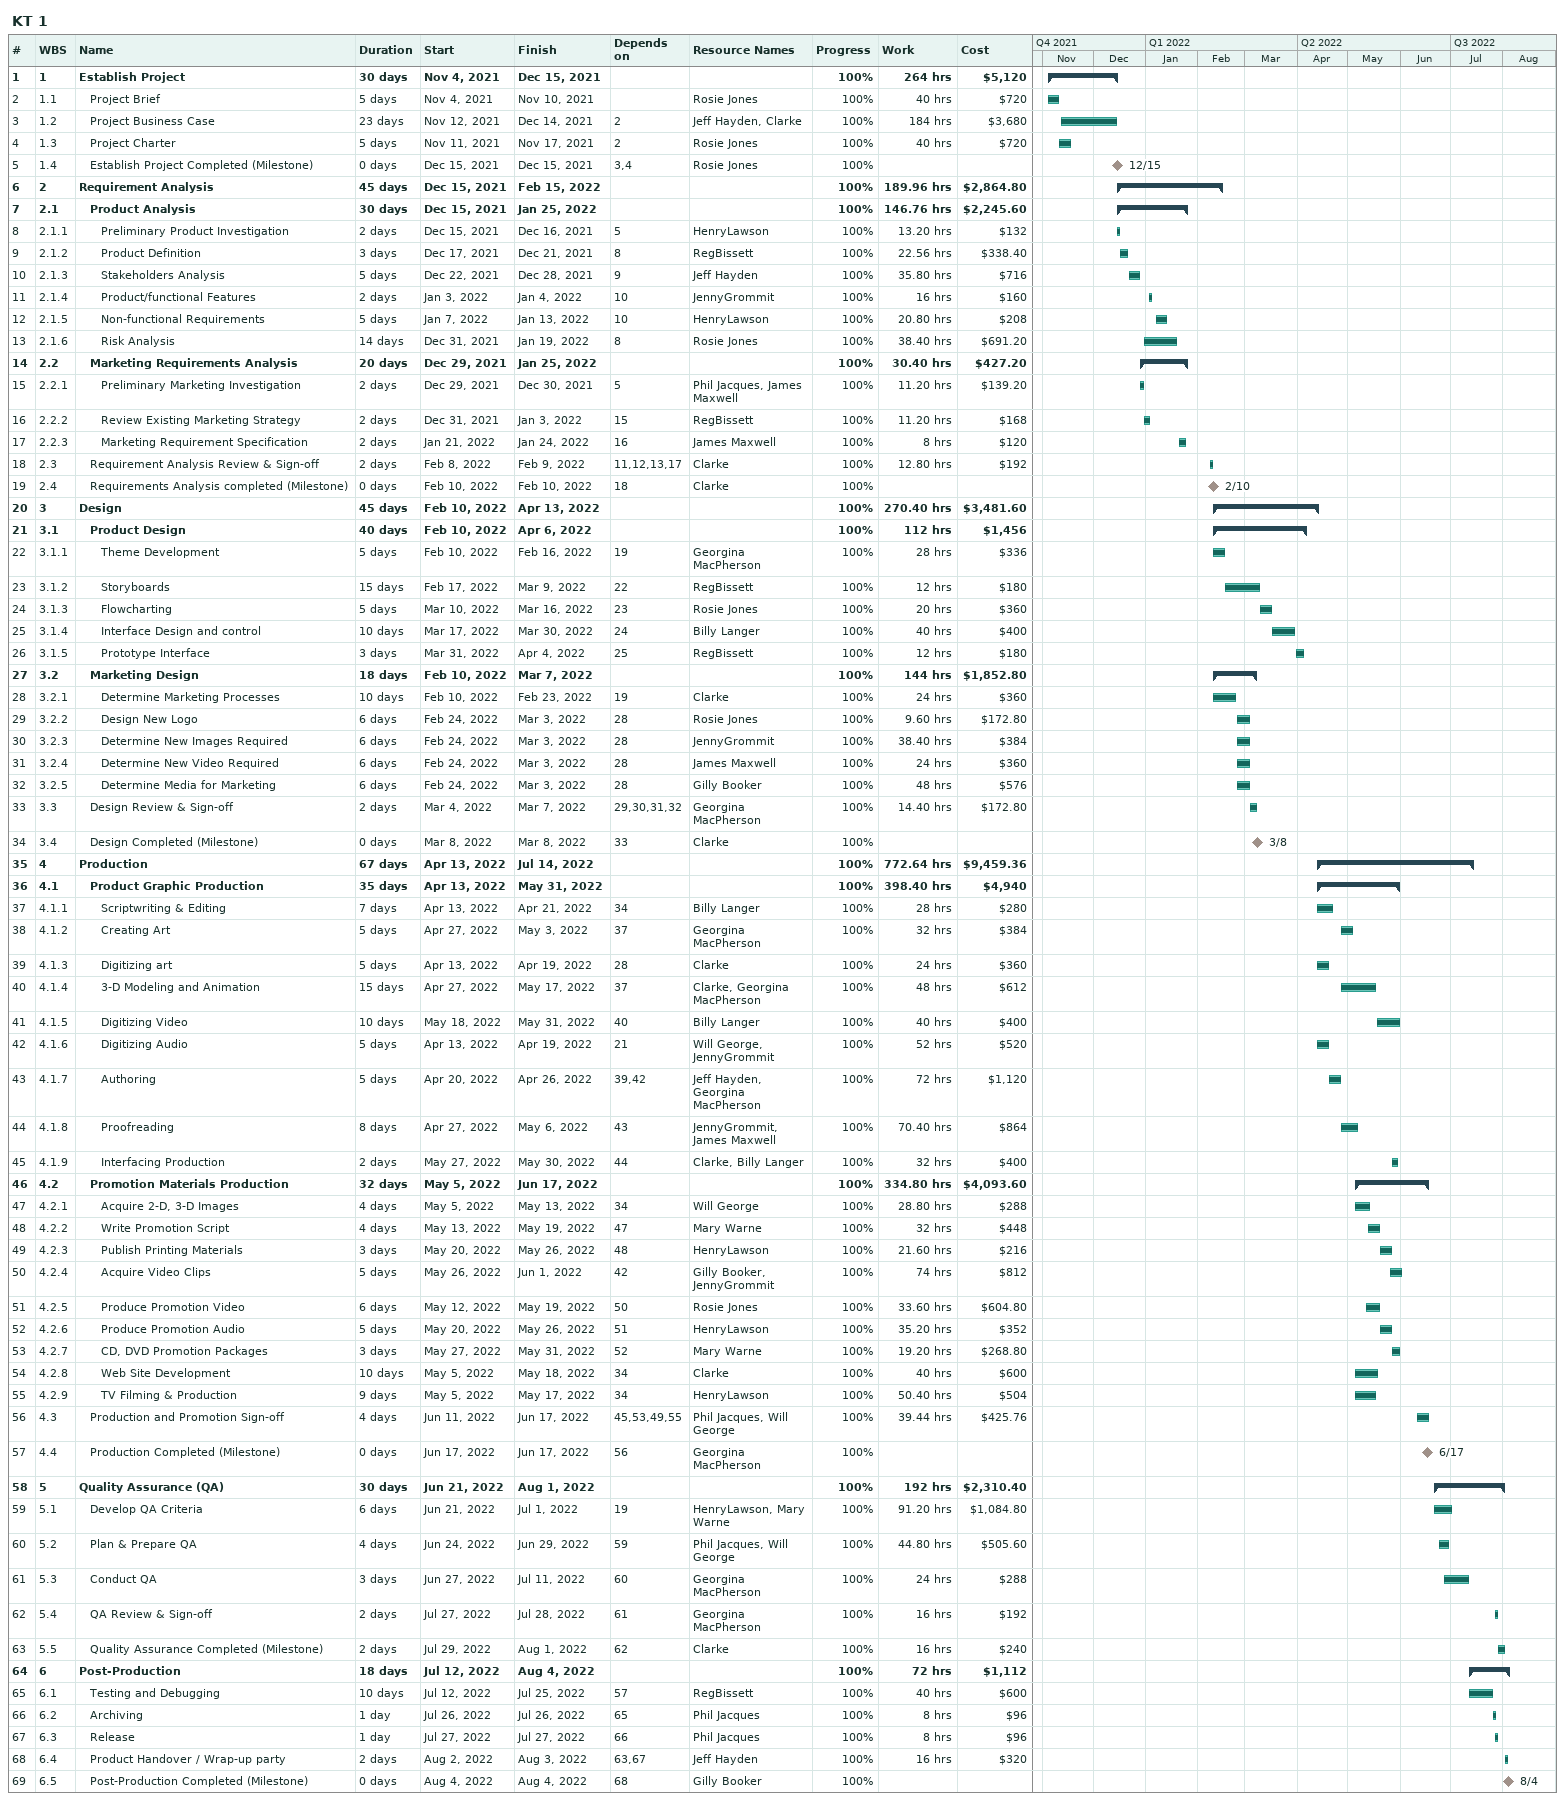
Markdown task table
KT 1

| ID | WBS | Task | Duration | Start | Finish | Predecessors | Resources | % complete | Work (h) | Cost ($) |
|---|---|---|---|---|---|---|---|---|---|---|
| 1 | 1 | **Establish Project** | 30d | 2021-11-04 | 2021-12-15 |  |  | 100 | 264 | 5120 |
| 2 | 1.1 | Project Brief | 5d | 2021-11-04 | 2021-11-10 |  | Rosie Jones | 100 | 40 | 720 |
| 3 | 1.2 | Project Business Case | 23d | 2021-11-12 | 2021-12-14 | 2 | Jeff Hayden, Clarke | 100 | 184 | 3680 |
| 4 | 1.3 | Project Charter | 5d | 2021-11-11 | 2021-11-17 | 2 | Rosie Jones | 100 | 40 | 720 |
| 5 | 1.4 | Establish Project Completed (Milestone) | 0d | 2021-12-15 | 2021-12-15 | 3, 4 | Rosie Jones | 100 |  |  |
| 6 | 2 | **Requirement Analysis** | 45d | 2021-12-15 | 2022-02-15 |  |  | 100 | 189.96 | 2864.80 |
| 7 | 2.1 | **Product Analysis** | 30d | 2021-12-15 | 2022-01-25 |  |  | 100 | 146.76 | 2245.60 |
| 8 | 2.1.1 | Preliminary Product Investigation | 2d | 2021-12-15 | 2021-12-16 | 5 | HenryLawson | 100 | 13.20 | 132 |
| 9 | 2.1.2 | Product Definition | 3d | 2021-12-17 | 2021-12-21 | 8 | RegBissett | 100 | 22.56 | 338.40 |
| 10 | 2.1.3 | Stakeholders Analysis | 5d | 2021-12-22 | 2021-12-28 | 9 | Jeff Hayden | 100 | 35.80 | 716 |
| 11 | 2.1.4 | Product/functional Features | 2d | 2022-01-03 | 2022-01-04 | 10 | JennyGrommit | 100 | 16 | 160 |
| 12 | 2.1.5 | Non-functional Requirements | 5d | 2022-01-07 | 2022-01-13 | 10 | HenryLawson | 100 | 20.80 | 208 |
| 13 | 2.1.6 | Risk Analysis | 14d | 2021-12-31 | 2022-01-19 | 8 | Rosie Jones | 100 | 38.40 | 691.20 |
| 14 | 2.2 | **Marketing Requirements Analysis** | 20d | 2021-12-29 | 2022-01-25 |  |  | 100 | 30.40 | 427.20 |
| 15 | 2.2.1 | Preliminary Marketing Investigation | 2d | 2021-12-29 | 2021-12-30 | 5 | Phil Jacques, James Maxwell | 100 | 11.20 | 139.20 |
| 16 | 2.2.2 | Review Existing Marketing Strategy | 2d | 2021-12-31 | 2022-01-03 | 15 | RegBissett | 100 | 11.20 | 168 |
| 17 | 2.2.3 | Marketing Requirement Specification | 2d | 2022-01-21 | 2022-01-24 | 16 | James Maxwell | 100 | 8 | 120 |
| 18 | 2.3 | Requirement Analysis Review & Sign-off | 2d | 2022-02-08 | 2022-02-09 | 11, 12, 13, 17 | Clarke | 100 | 12.80 | 192 |
| 19 | 2.4 | Requirements Analysis completed (Milestone) | 0d | 2022-02-10 | 2022-02-10 | 18 | Clarke | 100 |  |  |
| 20 | 3 | **Design** | 45d | 2022-02-10 | 2022-04-13 |  |  | 100 | 270.40 | 3481.60 |
| 21 | 3.1 | **Product Design** | 40d | 2022-02-10 | 2022-04-06 |  |  | 100 | 112 | 1456 |
| 22 | 3.1.1 | Theme Development | 5d | 2022-02-10 | 2022-02-16 | 19 | Georgina MacPherson | 100 | 28 | 336 |
| 23 | 3.1.2 | Storyboards | 15d | 2022-02-17 | 2022-03-09 | 22 | RegBissett | 100 | 12 | 180 |
| 24 | 3.1.3 | Flowcharting | 5d | 2022-03-10 | 2022-03-16 | 23 | Rosie Jones | 100 | 20 | 360 |
| 25 | 3.1.4 | Interface Design and control | 10d | 2022-03-17 | 2022-03-30 | 24 | Billy Langer | 100 | 40 | 400 |
| 26 | 3.1.5 | Prototype Interface | 3d | 2022-03-31 | 2022-04-04 | 25 | RegBissett | 100 | 12 | 180 |
| 27 | 3.2 | **Marketing Design** | 18d | 2022-02-10 | 2022-03-07 |  |  | 100 | 144 | 1852.80 |
| 28 | 3.2.1 | Determine Marketing Processes | 10d | 2022-02-10 | 2022-02-23 | 19 | Clarke | 100 | 24 | 360 |
| 29 | 3.2.2 | Design New Logo | 6d | 2022-02-24 | 2022-03-03 | 28 | Rosie Jones | 100 | 9.60 | 172.80 |
| 30 | 3.2.3 | Determine New Images Required | 6d | 2022-02-24 | 2022-03-03 | 28 | JennyGrommit | 100 | 38.40 | 384 |
| 31 | 3.2.4 | Determine New Video Required | 6d | 2022-02-24 | 2022-03-03 | 28 | James Maxwell | 100 | 24 | 360 |
| 32 | 3.2.5 | Determine Media for Marketing | 6d | 2022-02-24 | 2022-03-03 | 28 | Gilly Booker | 100 | 48 | 576 |
| 33 | 3.3 | Design Review & Sign-off | 2d | 2022-03-04 | 2022-03-07 | 29, 30, 31, 32 | Georgina MacPherson | 100 | 14.40 | 172.80 |
| 34 | 3.4 | Design Completed (Milestone) | 0d | 2022-03-08 | 2022-03-08 | 33 | Clarke | 100 |  |  |
| 35 | 4 | **Production** | 67d | 2022-04-13 | 2022-07-14 |  |  | 100 | 772.64 | 9459.36 |
| 36 | 4.1 | **Product Graphic Production** | 35d | 2022-04-13 | 2022-05-31 |  |  | 100 | 398.40 | 4940 |
| 37 | 4.1.1 | Scriptwriting & Editing | 7d | 2022-04-13 | 2022-04-21 | 34 | Billy Langer | 100 | 28 | 280 |
| 38 | 4.1.2 | Creating Art | 5d | 2022-04-27 | 2022-05-03 | 37 | Georgina MacPherson | 100 | 32 | 384 |
| 39 | 4.1.3 | Digitizing art | 5d | 2022-04-13 | 2022-04-19 | 28 | Clarke | 100 | 24 | 360 |
| 40 | 4.1.4 | 3-D Modeling and Animation | 15d | 2022-04-27 | 2022-05-17 | 37 | Clarke, Georgina MacPherson | 100 | 48 | 612 |
| 41 | 4.1.5 | Digitizing Video | 10d | 2022-05-18 | 2022-05-31 | 40 | Billy Langer | 100 | 40 | 400 |
| 42 | 4.1.6 | Digitizing Audio | 5d | 2022-04-13 | 2022-04-19 | 21 | Will George, JennyGrommit | 100 | 52 | 520 |
| 43 | 4.1.7 | Authoring | 5d | 2022-04-20 | 2022-04-26 | 39, 42 | Jeff Hayden, Georgina MacPherson | 100 | 72 | 1120 |
| 44 | 4.1.8 | Proofreading | 8d | 2022-04-27 | 2022-05-06 | 43 | JennyGrommit, James Maxwell | 100 | 70.40 | 864 |
| 45 | 4.1.9 | Interfacing Production | 2d | 2022-05-27 | 2022-05-30 | 44 | Clarke, Billy Langer | 100 | 32 | 400 |
| 46 | 4.2 | **Promotion Materials Production** | 32d | 2022-05-05 | 2022-06-17 |  |  | 100 | 334.80 | 4093.60 |
| 47 | 4.2.1 | Acquire 2-D, 3-D Images | 4d | 2022-05-05 | 2022-05-13 | 34 | Will George | 100 | 28.80 | 288 |
| 48 | 4.2.2 | Write Promotion Script | 4d | 2022-05-13 | 2022-05-19 | 47 | Mary Warne | 100 | 32 | 448 |
| 49 | 4.2.3 | Publish Printing Materials | 3d | 2022-05-20 | 2022-05-26 | 48 | HenryLawson | 100 | 21.60 | 216 |
| 50 | 4.2.4 | Acquire Video Clips | 5d | 2022-05-26 | 2022-06-01 | 42 | Gilly Booker, JennyGrommit | 100 | 74 | 812 |
| 51 | 4.2.5 | Produce Promotion Video | 6d | 2022-05-12 | 2022-05-19 | 50 | Rosie Jones | 100 | 33.60 | 604.80 |
| 52 | 4.2.6 | Produce Promotion Audio | 5d | 2022-05-20 | 2022-05-26 | 51 | HenryLawson | 100 | 35.20 | 352 |
| 53 | 4.2.7 | CD, DVD Promotion Packages | 3d | 2022-05-27 | 2022-05-31 | 52 | Mary Warne | 100 | 19.20 | 268.80 |
| 54 | 4.2.8 | Web Site Development | 10d | 2022-05-05 | 2022-05-18 | 34 | Clarke | 100 | 40 | 600 |
| 55 | 4.2.9 | TV Filming & Production | 9d | 2022-05-05 | 2022-05-17 | 34 | HenryLawson | 100 | 50.40 | 504 |
| 56 | 4.3 | Production and Promotion Sign-off | 4d | 2022-06-11 | 2022-06-17 | 45, 53, 49, 55 | Phil Jacques, Will George | 100 | 39.44 | 425.76 |
| 57 | 4.4 | Production Completed (Milestone) | 0d | 2022-06-17 | 2022-06-17 | 56 | Georgina MacPherson | 100 |  |  |
| 58 | 5 | **Quality Assurance (QA)** | 30d | 2022-06-21 | 2022-08-01 |  |  | 100 | 192 | 2310.40 |
| 59 | 5.1 | Develop QA Criteria | 6d | 2022-06-21 | 2022-07-01 | 19 | HenryLawson, Mary Warne | 100 | 91.20 | 1084.80 |
| 60 | 5.2 | Plan & Prepare QA | 4d | 2022-06-24 | 2022-06-29 | 59 | Phil Jacques, Will George | 100 | 44.80 | 505.60 |
| 61 | 5.3 | Conduct QA | 3d | 2022-06-27 | 2022-07-11 | 60 | Georgina MacPherson | 100 | 24 | 288 |
| 62 | 5.4 | QA Review & Sign-off | 2d | 2022-07-27 | 2022-07-28 | 61 | Georgina MacPherson | 100 | 16 | 192 |
| 63 | 5.5 | Quality Assurance Completed (Milestone) | 2d | 2022-07-29 | 2022-08-01 | 62 | Clarke | 100 | 16 | 240 |
| 64 | 6 | **Post-Production** | 18d | 2022-07-12 | 2022-08-04 |  |  | 100 | 72 | 1112 |
| 65 | 6.1 | Testing and Debugging | 10d | 2022-07-12 | 2022-07-25 | 57 | RegBissett | 100 | 40 | 600 |
| 66 | 6.2 | Archiving | 1d | 2022-07-26 | 2022-07-26 | 65 | Phil Jacques | 100 | 8 | 96 |
| 67 | 6.3 | Release | 1d | 2022-07-27 | 2022-07-27 | 66 | Phil Jacques | 100 | 8 | 96 |
| 68 | 6.4 | Product Handover / Wrap-up party | 2d | 2022-08-02 | 2022-08-03 | 63, 67 | Jeff Hayden | 100 | 16 | 320 |
| 69 | 6.5 | Post-Production Completed (Milestone) | 0d | 2022-08-04 | 2022-08-04 | 68 | Gilly Booker | 100 |  |  |
